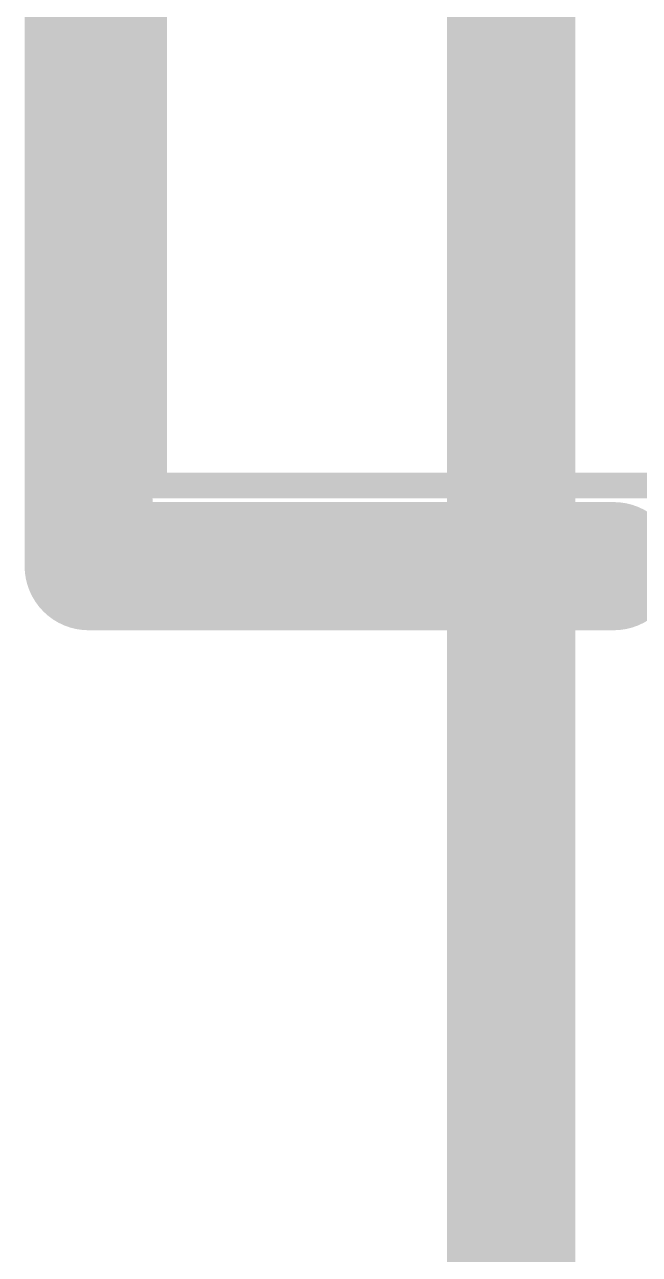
# Model space of a CAD drawing. Header units: inches. Extents: x -0.16 to 1.73, y -0.16 to 1.34.
# Drawn here: x -0.1612 to -0.1132, y 0.1482 to 0.2441 of the extents above; entities that cross this region are included whole.
import ezdxf

# ---------------------------------------------------------------- set-up
doc = ezdxf.new("R2010")
doc.units = ezdxf.units.IN
doc.header["$MEASUREMENT"] = 0
for name, color, linetype in [('Bottom Overlay', 54, 'Continuous'), ('Keep-Out Layer', 6, 'Continuous'), ('Mechanical 15', 56, 'Continuous')]:
    doc.layers.add(name, color=color, linetype=linetype)

# ---------------------------------------------------------------- blocks, each defined once
blk = doc.blocks.new('CONN_SMD_2P_P1_25_HC_1_25_2PWT_B_4')
at = {"layer": 'Bottom Overlay'}
for points in [[(-0.092913, 0.146852, 0.01, 0.01, 0), (-0.092913, 0.105907, 0.01, 0.01, 0)], [(-0.092913, 0.146852, 0.01, 0.01, 0), (0.090945, 0.146852, 0.01, 0.01, 0)]]:
    blk.add_lwpolyline(points, format="xyseb", dxfattribs=at)
for points in [[(-0.095413, 0.146852, 0.005, 0.005, 1), (-0.090413, 0.146852, 0.005, 0.005, 1)], [(-0.095413, 0.146852, 0.005, 0.005, 1), (-0.090413, 0.146852, 0.005, 0.005, 1)], [(-0.095413, 0.105907, 0.005, 0.005, 1), (-0.090413, 0.105907, 0.005, 0.005, 1)]]:
    blk.add_lwpolyline(points, format="xyseb", close=True, dxfattribs=at)
at = {"layer": 'Mechanical 15'}
for points in [[(-0.086614, 0.141734, 0.002, 0.002, 0), (0.086614, 0.141734, 0.002, 0.002, 0)], [(-0.086614, 0.141734, 0.002, 0.002, 0), (-0.086614, 0.088585, 0.002, 0.002, 0)]]:
    blk.add_lwpolyline(points, format="xyseb", dxfattribs=at)
blk.add_lwpolyline([(-0.087114, 0.141734, 0.001, 0.001, 1), (-0.086114, 0.141734, 0.001, 0.001, 1)], format="xyseb", close=True, dxfattribs=at)
blk.add_lwpolyline([(-0.087114, 0.141734, 0.001, 0.001, 1), (-0.086114, 0.141734, 0.001, 0.001, 1)], format="xyseb", close=True, dxfattribs=at)

msp = doc.modelspace()

# ---------------------------------------------------------------- linework, layer by layer
at = {"layer": 'Keep-Out Layer'}
msp.add_lwpolyline([(-0.123208, -0.044964, 0.01, 0.01, 0), (-0.123208, 1.254248, 0.01, 0.01, 0)], format="xyseb", dxfattribs=at)

# ---------------------------------------------------------------- block references
at = {"rotation": 90}
msp.add_blockref('CONN_SMD_2P_P1_25_HC_1_25_2PWT_B_4', (-0.0093, 0.2948), dxfattribs=at)

doc.saveas('drawing.dxf')
